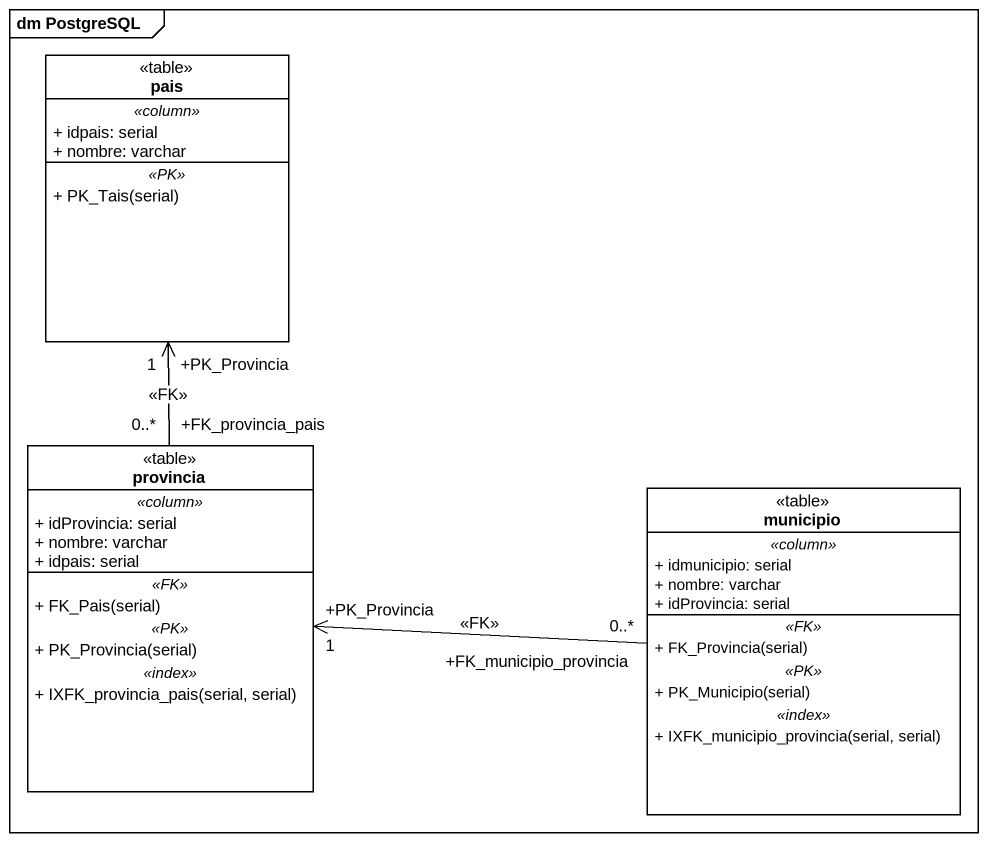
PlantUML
@startuml
mainframe dm PostgreSQL
hide circle
hide empty members
skinparam classAttributeIconSize 0
class pais <<table>> {
  .. <<column>> ..
  + idpais: serial
  + nombre: varchar
  .. <<PK>> ..
  + PK_Tais(serial)
}
class provincia <<table>> {
  .. <<column>> ..
  + idProvincia: serial
  + nombre: varchar
  + idpais: serial
  .. <<FK>> ..
  + FK_Pais(serial)
  .. <<PK>> ..
  + PK_Provincia(serial)
  .. <<index>> ..
  + IXFK_provincia_pais(serial, serial)
}
class municipio <<table>> {
  .. <<column>> ..
  + idmunicipio: serial
  + nombre: varchar
  + idProvincia: serial
  .. <<FK>> ..
  + FK_Provincia(serial)
  .. <<PK>> ..
  + PK_Municipio(serial)
  .. <<index>> ..
  + IXFK_municipio_provincia(serial, serial)
}
provincia "+FK_provincia_pais\n0..*" -up-> "+PK_Provincia\n1" pais : <<FK>>
municipio "+FK_municipio_provincia\n0..*" -left-> "+PK_Provincia\n1" provincia : <<FK>>
@enduml
